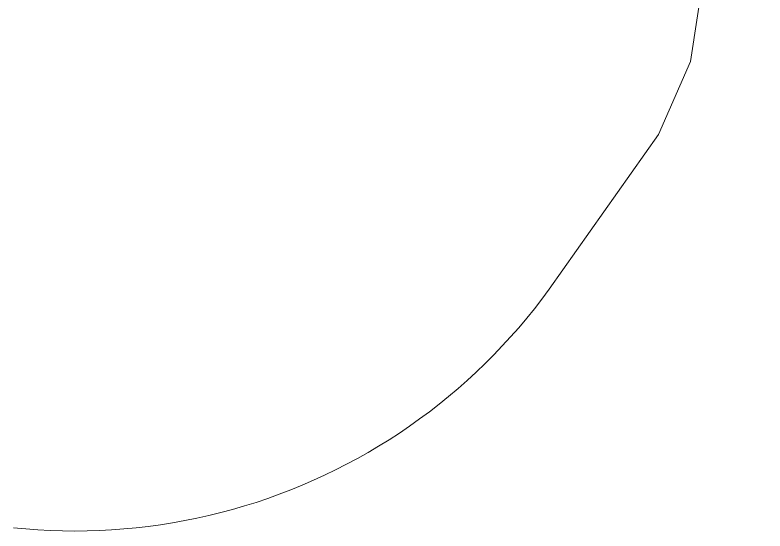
# Model space of a CAD drawing. Header units: metres. Extents: x 304132 to 306101, y 6188673 to 6190119.
# Drawn here: x 305867.5 to 306100.7, y 6189298.7 to 6189459.2 of the extents above; entities that cross this region are included whole.
import ezdxf

# ---------------------------------------------------------------- set-up
doc = ezdxf.new("R2010")
doc.units = ezdxf.units.M
doc.layers.add('Cadastre Land Parcels_SP_EXT', color=9, linetype='Continuous', lineweight=5)

msp = doc.modelspace()

# ---------------------------------------------------------------- linework, layer by layer
at = {"layer": 'Cadastre Land Parcels_SP_EXT', "linetype": 'Continuous'}
msp.add_lwpolyline([(305867, 6189299.73), (305870.81, 6189299.37), (305874.61, 6189299.09), (305878.43, 6189298.89), (305882.25, 6189298.77), (305886.07, 6189298.72), (305889.89, 6189298.76), (305893.7, 6189298.88), (305897.52, 6189299.08), (305901.33, 6189299.36), (305905.13, 6189299.72), (305908.92, 6189300.16), (305912.71, 6189300.67), (305916.48, 6189301.27), (305920.24, 6189301.95), (305923.99, 6189302.7), (305927.71, 6189303.54), (305931.42, 6189304.45), (305935.11, 6189305.44), (305938.78, 6189306.5), (305942.42, 6189307.64), (305946.04, 6189308.86), (305949.64, 6189310.16), (305953.2, 6189311.53), (305956.74, 6189312.97), (305960.25, 6189314.49), (305963.72, 6189316.08), (305967.16, 6189317.74), (305970.56, 6189319.47), (305973.93, 6189321.28), (305977.25, 6189323.16), (305980.54, 6189325.1), (305983.79, 6189327.11), (305986.99, 6189329.2), (305990.15, 6189331.34), (305993.26, 6189333.56), (305996.33, 6189335.84), (305999.34, 6189338.18), (306002.31, 6189340.58), (306005.23, 6189343.05), (306008.09, 6189345.58), (306010.9, 6189348.16), (306013.66, 6189350.81), (306016.36, 6189353.51), (306019, 6189356.27), (306021.58, 6189359.08), (306024.11, 6189361.95), (306026.57, 6189364.87), (306028.97, 6189367.84), (306031.31, 6189370.86), (306033.59, 6189373.92), (306067.57, 6189422.01), (306077.49, 6189444.75), (306100.68, 6189596.31)], dxfattribs=at)

doc.saveas('drawing.dxf')
